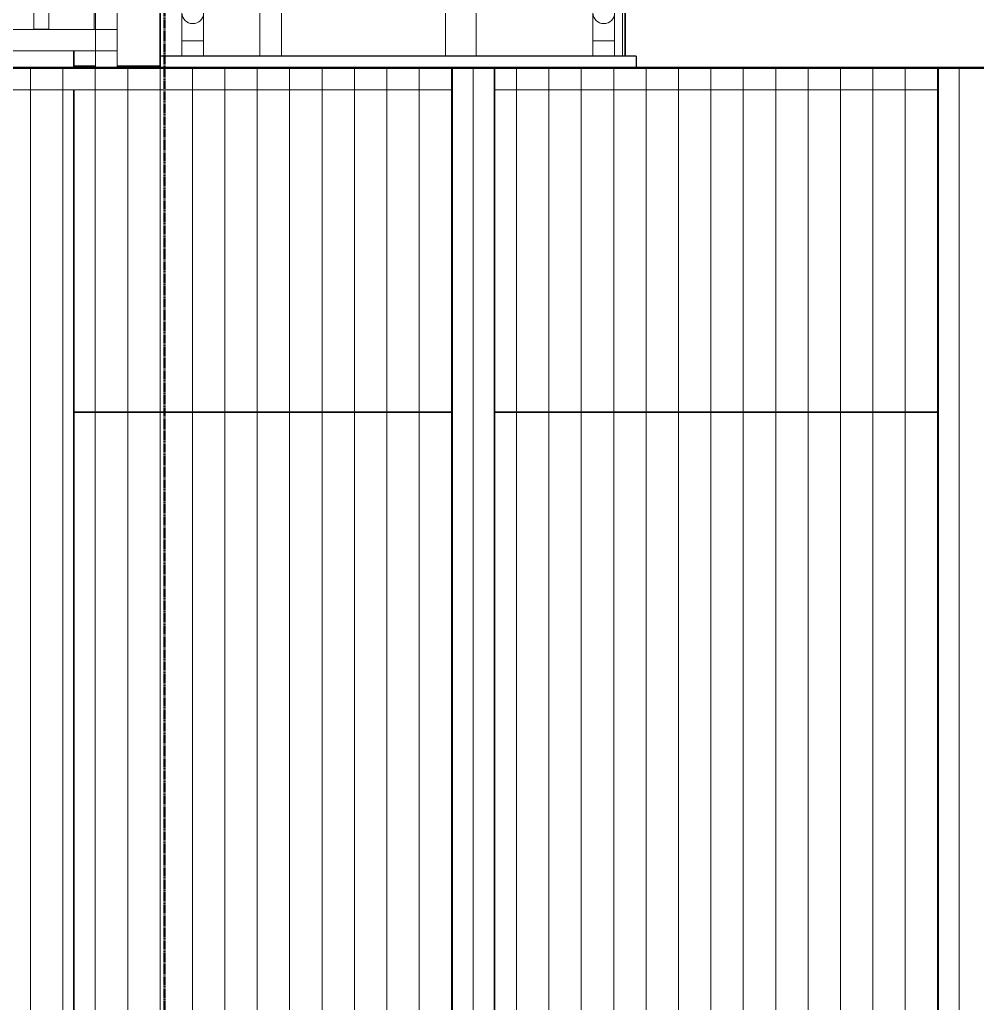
# Model space of a CAD drawing. Header units: millimetres. Extents: x -153298 to 620751, y -313239 to 250031.
# Drawn here: x 8524 to 10737, y -299281 to -297007 of the extents above; entities that cross this region are included whole.
import ezdxf

# ---------------------------------------------------------------- set-up
doc = ezdxf.new("R2010")
doc.units = ezdxf.units.MM
doc.linetypes.add('DPA_Hidden 50', pattern=[3, 2, -1])
for name, color, linetype, lineweight in [('A-ANNO-SYMB', 7, 'Continuous', 9), ('A-DETL-GENF', 7, 'Continuous', 35), ('A-FLOR-E', 7, 'Continuous', 35), ('A-FLOR-HRAL', 7, 'Continuous', 25), ('A-GENM', 7, 'Continuous', 9), ('A-GLAZ-CURT', 7, 'Continuous', 9), ('I-WALL-E', 7, 'Continuous', 35), ('S-STRS-E', 7, 'Continuous', 25), ('WALL-E', 7, 'Continuous', 35)]:
    doc.layers.add(name, color=color, linetype=linetype, lineweight=lineweight)

# ---------------------------------------------------------------- blocks, each defined once
blk = doc.blocks.new('DPA_CP_Entrance Louver Grill Vertical Z - Louver Grill Vertical Z-18397856-2140-01 ENTRANCE 1 ELEVATION 2')
at = {"layer": 'A-GLAZ-CURT', "color": 7}
for p, q in [((-13925.4, 113945.1), (-13975.4, 113945.1)), ((-13975.4, 113945.1), (-13925.4, 113945.1)), ((-13975.4, 113945.1), (-13975.4, 105550)), ((-13925.4, 113945.1), (-13975.4, 113945.1)), ((-13975.4, 113945.1), (-13927.4, 113945.1)), ((-13975.4, 105550), (-13975.4, 113945.1)), ((-13975.4, 105550), (-13975.4, 113945.1)), ((-13975.4, 113895.1), (-13975.4, 113945.1)), ((-13975.4, 113945.1), (-13975.4, 113895.1)), ((-13975.4, 113945.1), (-12852, 113945.1)), ((-13975.4, 113945.1), (-12852, 113945.1)), ((-13975.4, 113150), (-13975.4, 106550))]:
    blk.add_line(p, q, dxfattribs=at)
blk = doc.blocks.new('DPA_CP_Entrance Louver Grill Vertical Z - Louver Grill Vertical Z-V439-2140-01 ENTRANCE 1 ELEVATION 2')
at = {"layer": 'A-GLAZ-CURT', "color": 7}
for p, q in [((-16222, 113945.1), (-15098.7, 113945.1)), ((-16222, 113945.1), (-15098.7, 113945.1)), ((-15098.7, 113945.1), (-15148.7, 113945.1)), ((-15148.7, 113945.1), (-15098.7, 113945.1)), ((-15148.7, 113945.1), (-15146.7, 113945.1)), ((-15098.7, 113945.1), (-15148.7, 113945.1)), ((-15148.7, 105550), (-15148.7, 113945.1)), ((-15148.7, 113945.1), (-15148.7, 105550)), ((-15146.7, 113945.1), (-15098.7, 113945.1)), ((-15146.7, 113945.1), (-15146.7, 105550)), ((-15146.7, 113945.1), (-15146.7, 105550)), ((-15098.7, 105550), (-15098.7, 113945.1)), ((-15098.7, 113945.1), (-15098.7, 105550)), ((-15098.7, 113945.1), (-15098.7, 105550)), ((-15098.7, 113895.1), (-15098.7, 113945.1)), ((-15098.7, 113945.1), (-15098.7, 113895.1)), ((-15148.7, 113895.1), (-16172, 113895.1)), ((-16172, 113895.1), (-15148.7, 113895.1)), ((-15148.7, 113895.1), (-15148.7, 105610)), ((-15148.7, 113150), (-15148.7, 106550)), ((-15098.7, 113150), (-15098.7, 106550))]:
    blk.add_line(p, q, dxfattribs=at)
blk = doc.blocks.new('DPA_CP_Entrance Louver Grill Vertical Z - Louver Grill Vertical Z-18397921-2140-01 ENTRANCE 1 ELEVATION 2')
at = {"layer": 'A-GLAZ-CURT', "color": 7}
for p, q in [((-15822, 116800), (-15822, 113945.1)), ((-15822, 116800), (-15822, 113945.1)), ((-15822, 113945.1), (-15822, 116800)), ((-15822, 113945.1), (-15822, 116800)), ((-16022, 113945.1), (-16022, 113985.2)), ((-16022, 113945.1), (-16022, 113985.2)), ((-16022, 113945.1), (-16022, 113985.2)), ((-16022, 113945.1), (-16022, 113985.2)), ((-15897, 113950), (-15897, 113945.1)), ((-15897, 113945.1), (-15897, 113950)), ((-15897, 113950), (-15897, 113945.1)), ((-15897, 113945.1), (-15897, 113950)), ((-15895, 113945.1), (-15895, 113950)), ((-15895, 113945.1), (-15895, 113950))]:
    blk.add_line(p, q, dxfattribs=at)
blk = doc.blocks.new('DPA_CP_Entrance Louver Grill Vertical Z - Louver Grill Vertical Z-V440-2140-01 ENTRANCE 1 ELEVATION 2')
at = {"layer": 'A-GLAZ-CURT', "color": 7}
for p, q in [((-15822, 116800), (-15822, 113945.1)), ((-15822, 116800), (-15822, 113945.1)), ((-15822, 113945.1), (-15822, 116800)), ((-15822, 113945.1), (-15822, 116800)), ((-16022, 113945.1), (-16022, 113985.2)), ((-16022, 113945.1), (-16022, 113985.2)), ((-16022, 113945.1), (-16022, 113985.2)), ((-16022, 113945.1), (-16022, 113985.2)), ((-15897, 113950), (-15897, 113945.1)), ((-15897, 113945.1), (-15897, 113950)), ((-15897, 113950), (-15897, 113945.1)), ((-15897, 113945.1), (-15897, 113950))]:
    blk.add_line(p, q, dxfattribs=at)
blk = doc.blocks.new('DPA_GM-Cage Ladder - H6000 with Protection Ring-8200624-2140-01 ENTRANCE 1 ELEVATION 2')
at = {"layer": 'A-GENM', "color": 7}
for p, q in [((-15592, 113973.3), (-15592, 115715)), ((-15592, 113973.3), (-15592, 115715)), ((-15592, 115715), (-15592, 113973.3)), ((-15592, 115715), (-15592, 113973.3)), ((-15162.5, 113973.3), (-15162.5, 115715)), ((-15091.6, 113973.3), (-15091.6, 115715)), ((-14748.7, 113973.3), (-14748.7, 115715)), ((-14747, 113973.3), (-14747, 115715)), ((-15542, 113973.3), (-15542, 114250)), ((-15542, 114250), (-15542, 113973.3)), ((-15542, 113973.3), (-15542, 114250)), ((-15542, 114250), (-15542, 113973.3)), ((-15162.5, 113973.3), (-15162.5, 114250)), ((-15091.6, 113973.3), (-15091.6, 114250)), ((-14753.7, 113973.3), (-14753.7, 114250)), ((-14753.7, 113973.3), (-14753.7, 114250)), ((-14748.7, 114250), (-14748.7, 113973.3))]:
    blk.add_line(p, q, dxfattribs=at)
blk = doc.blocks.new('Railing - 35mm-V471-2140-01 ENTRANCE 1 ELEVATION 2')
at = {"layer": 'A-FLOR-HRAL', "color": 7, "lineweight": 9}
for p, q in [((-15974.5, 114795.1), (-15974.5, 114035.1)), ((-15968.9, 114795.1), (-15974.5, 114795.1)), ((-15974.5, 114035.1), (-15969.1, 114035.1))]:
    blk.add_line(p, q, dxfattribs=at)
blk = doc.blocks.new('Railing - 35mm-V465-2140-01 ENTRANCE 1 ELEVATION 2')
at = {"layer": 'A-FLOR-HRAL', "color": 7, "lineweight": 9}
for p, q in [((-17374.5, 111975.7), (-17374.5, 111215.7)), ((-17357, 111975.7), (-17374.5, 111975.7)), ((-17339.5, 111975.7), (-17357, 111975.7)), ((-17339.5, 111215.7), (-17339.5, 111975.7)), ((-17374.5, 111215.7), (-17357, 111215.7)), ((-17357, 111215.7), (-17339.5, 111215.7))]:
    blk.add_line(p, q, dxfattribs=at)
blk = doc.blocks.new('Railing - Post_50mm-V472-2140-01 ENTRANCE 1 ELEVATION 2')
at = {"layer": 'A-FLOR-HRAL', "color": 7, "lineweight": 9}
for p, q in [((-17522, 114820.1), (-17522, 113957.5)), ((-17472, 113957.5), (-17472, 114820.1))]:
    blk.add_line(p, q, dxfattribs=at)
blk = doc.blocks.new('Railing - Post_50mm-V473-2140-01 ENTRANCE 1 ELEVATION 2')
at = {"layer": 'A-FLOR-HRAL', "color": 7, "lineweight": 9}
for p, q in [((-15972, 114820.1), (-15972, 113945.1)), ((-15947, 114820.1), (-15947, 114820.1)), ((-15947, 114820.1), (-15947, 114820.1)), ((-15922, 113945.1), (-15922, 114820.1)), ((-15947, 113945.1), (-15947, 113945.1)), ((-15947, 113945.1), (-15947, 113945.1))]:
    blk.add_line(p, q, dxfattribs=at)
blk = doc.blocks.new('Railing - Railing-8671152-2140-01 ENTRANCE 1 ELEVATION 2')
at = {"layer": 'A-FLOR-HRAL', "color": 7, "lineweight": 9}
for p, q in [((-15922, 114035.1), (-17472, 114035.1)), ((-15922, 114035.1), (-15922, 114010.1)), ((-15922, 114010.1), (-15922, 113985.1)), ((-17472, 113985.1), (-15922, 113985.1))]:
    blk.add_line(p, q, dxfattribs=at)
at = {"color": 7}
for name, p in [('Railing - Post_50mm-V472-2140-01 ENTRANCE 1 ELEVATION 2', (0, 0)), ('Railing - Post_50mm-V472-2140-01 ENTRANCE 1 ELEVATION 2', (0, 0)), ('Railing - Post_50mm-V473-2140-01 ENTRANCE 1 ELEVATION 2', (0, 0)), ('Railing - 35mm-V465-2140-01 ENTRANCE 1 ELEVATION 2', (0, 2819.5)), ('Railing - 35mm-V465-2140-01 ENTRANCE 1 ELEVATION 2', (140, 2819.5)), ('Railing - 35mm-V465-2140-01 ENTRANCE 1 ELEVATION 2', (280, 2819.5)), ('Railing - 35mm-V465-2140-01 ENTRANCE 1 ELEVATION 2', (420, 2819.5)), ('Railing - 35mm-V465-2140-01 ENTRANCE 1 ELEVATION 2', (560, 2819.5)), ('Railing - 35mm-V465-2140-01 ENTRANCE 1 ELEVATION 2', (700, 2819.5)), ('Railing - 35mm-V465-2140-01 ENTRANCE 1 ELEVATION 2', (840, 2819.5)), ('Railing - 35mm-V465-2140-01 ENTRANCE 1 ELEVATION 2', (980, 2819.5)), ('Railing - 35mm-V465-2140-01 ENTRANCE 1 ELEVATION 2', (1120, 2819.5)), ('Railing - 35mm-V465-2140-01 ENTRANCE 1 ELEVATION 2', (1260, 2819.5)), ('Railing - 35mm-V471-2140-01 ENTRANCE 1 ELEVATION 2', (0, 0))]:
    blk.add_blockref(name, p, dxfattribs=at)
blk = doc.blocks.new('DPA_CP_Entrance Louver Grill Vertical Z - Louver Grill Vertical Z-V474-2140-01 ENTRANCE 1 ELEVATION 2')
at = {"layer": 'A-GLAZ-CURT', "color": 7}
for p, q in [((-15048.7, 113945.1), (-15098.7, 113945.1)), ((-15098.7, 113945.1), (-15048.7, 113945.1)), ((-15098.7, 113945.1), (-15098.7, 105550)), ((-15048.7, 113945.1), (-15098.7, 113945.1)), ((-15098.7, 113945.1), (-15050.7, 113945.1)), ((-15098.7, 105550), (-15098.7, 113945.1)), ((-15098.7, 105550), (-15098.7, 113945.1)), ((-15098.7, 113895.1), (-15098.7, 113945.1)), ((-15098.7, 113945.1), (-15098.7, 113895.1)), ((-15098.7, 113945.1), (-13975.4, 113945.1)), ((-15098.7, 113945.1), (-13975.4, 113945.1)), ((-15050.7, 113945.1), (-15048.7, 113945.1)), ((-15050.7, 105550), (-15050.7, 113945.1)), ((-15050.7, 105550), (-15050.7, 113945.1)), ((-15048.7, 105550), (-15048.7, 113945.1)), ((-15048.7, 113945.1), (-15048.7, 105550)), ((-13975.4, 113945.1), (-14025.4, 113945.1)), ((-14025.4, 113945.1), (-13975.4, 113945.1)), ((-14025.4, 113945.1), (-14023.4, 113945.1)), ((-13975.4, 113945.1), (-14025.4, 113945.1)), ((-14025.4, 105550), (-14025.4, 113945.1)), ((-14025.4, 113945.1), (-14025.4, 105550)), ((-14023.4, 113945.1), (-13975.4, 113945.1)), ((-14023.4, 113945.1), (-14023.4, 105550)), ((-14023.4, 113945.1), (-14023.4, 105550)), ((-13975.4, 105550), (-13975.4, 113945.1)), ((-13975.4, 113945.1), (-13975.4, 105550)), ((-13975.4, 113945.1), (-13975.4, 105550)), ((-13975.4, 113895.1), (-13975.4, 113945.1)), ((-13975.4, 113945.1), (-13975.4, 113895.1)), ((-15048.7, 105610), (-15048.7, 113895.1)), ((-14025.4, 113895.1), (-15048.7, 113895.1)), ((-15048.7, 113895.1), (-14025.4, 113895.1)), ((-14025.4, 113895.1), (-14025.4, 105610)), ((-15098.7, 113150), (-15098.7, 106550)), ((-15048.7, 113150), (-15048.7, 106550)), ((-14025.4, 113150), (-14025.4, 106550)), ((-13975.4, 113150), (-13975.4, 106550))]:
    blk.add_line(p, q, dxfattribs=at)
blk = doc.blocks.new('GM_Louver Grill Vertical Z - Z Profile-V478-2140-01 ENTRANCE 1 ELEVATION 2')
at = {"layer": 'A-GENM', "color": 7}
blk.add_line((-13800.5, 105550), (-13800.5, 113945.1), dxfattribs=at)
blk = doc.blocks.new('GM_Louver Grill Vertical Z - Z Profile-7235505-2140-01 ENTRANCE 1 ELEVATION 2')
at = {"layer": 'A-GENM', "color": 7}
for p, q in [((-15822, 113945.1), (-15822, 116800)), ((-15822, 113945.1), (-15822, 116800)), ((-15822, 113945.1), (-15822, 116800)), ((-15897, 113950), (-15897, 113945.1)), ((-15897, 113945.1), (-15897, 113950))]:
    blk.add_line(p, q, dxfattribs=at)
blk = doc.blocks.new('DPA_CP_Entrance Louver Grill Vertical Z - Louver Grill Vertical Z-18399351-2140-01 ENTRANCE 1 ELEVATION 2')
at = {"layer": 'A-GLAZ-CURT', "color": 7}
for p, q in [((-13942, 113945.1), (-14722, 113945.1)), ((-13942, 113945.1), (-14722, 113945.1)), ((-13992, 113945.1), (-13942, 113945.1)), ((-13942, 113945.1), (-13992, 113945.1)), ((-13992, 113945.1), (-13942, 113945.1)), ((-13990, 113945.1), (-13992, 113945.1)), ((-13942, 113945.1), (-13990, 113945.1))]:
    blk.add_line(p, q, dxfattribs=at)
blk = doc.blocks.new('DPA_CP_Entrance Louver Grill Vertical Z - Louver Grill Vertical Z-V558-2140-01 ENTRANCE 1 ELEVATION 2')
at = {"layer": 'A-GLAZ-CURT', "color": 7}
for p, q in [((-13942, 113945.1), (-13892, 113945.1)), ((-13892, 113945.1), (-13942, 113945.1)), ((-13894, 113945.1), (-13942, 113945.1)), ((-13942, 113945.1), (-13892, 113945.1)), ((-13052, 113945.1), (-13942, 113945.1)), ((-13052, 113945.1), (-13942, 113945.1)), ((-13892, 113945.1), (-13894, 113945.1))]:
    blk.add_line(p, q, dxfattribs=at)
blk = doc.blocks.new('Railing - Post_50mm-18334303-2140-01 ENTRANCE 1 ELEVATION 2')
at = {"layer": 'A-FLOR-HRAL', "color": 7, "lineweight": 9}
for p, q in [((-15772, 114883.3), (-15772, 113973.3)), ((-15722, 113973.3), (-15722, 114883.3))]:
    blk.add_line(p, q, dxfattribs=at)
blk = doc.blocks.new('Railing - Post_50mm-V560-2140-01 ENTRANCE 1 ELEVATION 2')
at = {"layer": 'A-FLOR-HRAL', "color": 7, "lineweight": 9}
for p, q in [((-15772, 114883.3), (-15772, 114008.3)), ((-15722, 114008.3), (-15722, 114883.3)), ((-15772, 114008.3), (-15722, 114008.3)), ((-15747, 114008.3), (-15772, 114008.3)), ((-15722, 114008.3), (-15746.8, 114008.3))]:
    blk.add_line(p, q, dxfattribs=at)
blk = doc.blocks.new('Railing - Railing-15920061-2140-01 ENTRANCE 1 ELEVATION 2')
at = {"layer": 'A-FLOR-HRAL', "color": 7, "lineweight": 9}
for p, q in [((-15772, 114068.7), (-15772, 113973.3)), ((-15722, 113973.3), (-15722, 114068.7))]:
    blk.add_line(p, q, dxfattribs=at)
for start, end in [(0, 180), (180, 0)]:
    blk.add_arc((-15747, 114073.3), 25, start, end, dxfattribs=at)
at = {"color": 7}
for name in ['Railing - Post_50mm-18334303-2140-01 ENTRANCE 1 ELEVATION 2', 'Railing - Post_50mm-V560-2140-01 ENTRANCE 1 ELEVATION 2']:
    blk.add_blockref(name, (0, 0), dxfattribs=at)
blk = doc.blocks.new('Top Rail Type - Top Rail_Internal_-15920065-2140-01 ENTRANCE 1 ELEVATION 2')
at = {"layer": 'A-FLOR-HRAL', "color": 7, "lineweight": 9}
for p, q in [((-15772, 114883.3), (-15772, 113973.3)), ((-15722, 113973.3), (-15722, 114883.3))]:
    blk.add_line(p, q, dxfattribs=at)
for start, end in [(37.7506, 180), (0, 34.6992), (180, 322.2494), (325.3008, 0)]:
    blk.add_arc((-15747, 114883.3), 25, start, end, dxfattribs=at)
blk.add_open_spline([(-15772, 114883.3), (-15772, 114885.5), (-15771.4, 114889.8), (-15768.9, 114895.9), (-15766.2, 114899.4), (-15764.7, 114900.9)], degree=3, dxfattribs=at)
for points, knots in [([(-15764.6, 114901.1), (-15763.1, 114902.6), (-15759.6, 114905.2), (-15753.6, 114907.7), (-15744.8, 114908.8), (-15736.1, 114906.5), (-15730, 114901.8), (-15727.9, 114899.4), (-15727.3, 114898.6)], [0.252239, 0.252239, 0.252239, 0.252239, 0.3333333, 0.4166667, 0.5, 0.6666667, 0.75, 0.7902743, 0.7902743, 0.7902743, 0.7902743]), ([(-15726.5, 114897.5), (-15726.1, 114896.9), (-15724.5, 114894.5), (-15722.6, 114889.8), (-15722, 114885.5), (-15722, 114883.3)], [0.8072268, 0.8072268, 0.8072268, 0.8072268, 0.8333333, 0.9166667, 1, 1, 1, 1])]:
    blk.add_open_spline(points, degree=3, knots=knots, dxfattribs=at)
blk = doc.blocks.new('Railing - Post_50mm-V563-2140-01 ENTRANCE 1 ELEVATION 2')
at = {"layer": 'A-FLOR-HRAL', "color": 7, "lineweight": 9}
for p, q in [((-14822, 114008.3), (-14822, 114883.3)), ((-14772, 114883.3), (-14772, 114008.3)), ((-14772, 114008.3), (-14822, 114008.3)), ((-14822, 114008.3), (-14772, 114008.3))]:
    blk.add_line(p, q, dxfattribs=at)
blk = doc.blocks.new('Railing - Railing-15921398-2140-01 ENTRANCE 1 ELEVATION 2')
at = {"layer": 'A-FLOR-HRAL', "color": 7, "lineweight": 9}
for p, q in [((-14822, 114068.7), (-14822, 113973.3)), ((-14772, 113973.3), (-14772, 114068.7))]:
    blk.add_line(p, q, dxfattribs=at)
for start, end in [(0, 180), (180, 0)]:
    blk.add_arc((-14797, 114073.3), 25, start, end, dxfattribs=at)
at = {"color": 7, "extrusion": (0, 0, -1), "zscale": -1}
blk.add_blockref('Railing - Post_50mm-18334303-2140-01 ENTRANCE 1 ELEVATION 2', (30544, 0), dxfattribs=at)
at = {"color": 7}
blk.add_blockref('Railing - Post_50mm-V563-2140-01 ENTRANCE 1 ELEVATION 2', (0, 0), dxfattribs=at)
blk = doc.blocks.new('Top Rail Type - Top Rail_Internal_-15921409-2140-01 ENTRANCE 1 ELEVATION 2')
at = {"layer": 'A-FLOR-HRAL', "color": 7, "lineweight": 9}
for p, q in [((-14822, 114883.3), (-14822, 113973.3)), ((-14772, 113973.3), (-14772, 114883.3))]:
    blk.add_line(p, q, dxfattribs=at)
for start, end in [(37.7506, 180), (0, 34.6992), (180, 322.2494), (325.3008, 0)]:
    blk.add_arc((-14797, 114883.3), 25, start, end, dxfattribs=at)
for points, knots in [([(-14822, 114883.3), (-14822, 114885.5), (-14821.4, 114889.8), (-14818.9, 114895.9), (-14814.9, 114901.1), (-14809.7, 114905.2), (-14803.6, 114907.7), (-14794.8, 114908.8), (-14786.1, 114906.5), (-14780, 114901.8), (-14777.9, 114899.4), (-14777.3, 114898.6)], [0, 0, 0, 0, 0.0833333, 0.1666667, 0.25, 0.3333333, 0.4166667, 0.5, 0.6666667, 0.75, 0.7902743, 0.7902743, 0.7902743, 0.7902743]), ([(-14776.5, 114897.5), (-14776.1, 114896.9), (-14774.5, 114894.5), (-14772.6, 114889.8), (-14772, 114885.5), (-14772, 114883.3)], [0.8072268, 0.8072268, 0.8072268, 0.8072268, 0.8333333, 0.9166667, 1, 1, 1, 1])]:
    blk.add_open_spline(points, degree=3, knots=knots, dxfattribs=at)
blk = doc.blocks.new('DPA_AN_Callout - DPA_AN_Callout-15497441-2140-01 ENTRANCE 1 ELEVATION 2')
at = {"layer": 'A-DETL-GENF', "color": 7, "linetype": 'DPA_Hidden 50', "lineweight": 50}
blk.add_arc((-15922, 113739.9), 500, 90, 180, dxfattribs=at)

msp = doc.modelspace()

# ---------------------------------------------------------------- linework, layer by layer
at = {"color": 7}
msp.add_lwpolyline([(11947.7281, -297117.5653), (8497.1524, -297117.5653), (8497.1524, -305514.7103), (11947.7281, -305514.7103)], close=True, dxfattribs=at)
at = {"layer": 'A-ANNO-SYMB', "color": 7, "linetype": 'DPA_Hidden 50', "lineweight": 50}
msp.add_line((8858.9387, -305663.4811), (8858.9387, -296351.0671), dxfattribs=at)
at = {"layer": 'A-FLOR-E', "color": 7}
for p, q in [((7249.1524, -297119.5898), (8649.1524, -297119.5898)), ((8649.1524, -297119.5898), (7249.1524, -297119.5898)), ((8849.1524, -297119.5898), (9949.1524, -297119.5898)), ((8649.1524, -297319.5898), (8649.1524, -297419.5898)), ((8649.1524, -297319.5898), (8649.1524, -297419.5898))]:
    msp.add_line(p, q, dxfattribs=at)
at = {"layer": 'I-WALL-E', "color": 7}
for p, q in [((8849.1524, -292764.7103), (8849.1524, -297114.7103)), ((8849.1524, -292764.7103), (8849.1524, -297114.7103)), ((8849.1524, -292764.7103), (8849.1524, -297114.7103)), ((8849.1524, -292764.7103), (8849.1524, -297114.7103)), ((8849.1524, -292764.7103), (8849.1524, -297114.7103)), ((8849.1524, -292764.7103), (8849.1524, -297114.7103)), ((8849.1524, -292764.7103), (8849.1524, -297114.7103)), ((8849.1524, -292764.7103), (8849.1524, -297114.7103)), ((8849.1524, -292764.7103), (8849.1524, -297114.7103)), ((8849.1524, -297119.5898), (8849.1524, -294264.7103)), ((8649.1524, -297114.7103), (8649.1524, -297079.5355)), ((8649.1524, -297119.5898), (8649.1524, -297079.5355)), ((8649.1524, -297079.5355), (8649.1524, -297119.5898)), ((8699.1524, -297114.7103), (8649.1524, -297114.7103)), ((8849.1524, -297114.7103), (8749.143, -297114.7103)), ((8849.1524, -297114.7103), (8824.1524, -297114.7103)), ((8849.1524, -297114.7103), (8824.1524, -297114.7103)), ((8849.1524, -297114.7103), (8824.1524, -297114.7103)), ((8849.1524, -297114.7103), (8824.1524, -297114.7103)), ((8849.1524, -297114.7103), (8824.1524, -297114.7103)), ((8849.1524, -297114.7103), (8824.1524, -297114.7103)), ((8849.1524, -297114.7103), (8824.1524, -297114.7103)), ((8849.1524, -297114.7103), (8824.1524, -297114.7103)), ((8649.1524, -305454.7103), (8649.1524, -297169.5898)), ((8649.1524, -297169.5898), (8649.1524, -305454.7103))]:
    msp.add_line(p, q, dxfattribs=at)
at = {"layer": 'S-STRS-E', "color": 7}
for p, q in [((8849.1524, -297119.5898), (8849.1524, -297091.4408)), ((9949.1524, -297091.4408), (8849.1524, -297091.4408)), ((9949.1524, -297091.4408), (9949.1524, -297119.5898))]:
    msp.add_line(p, q, dxfattribs=at)
at = {"layer": 'WALL-E', "color": 7}
for p, q in [((8649.1524, -297119.5898), (8649.1524, -297079.5355)), ((8649.1524, -297079.5355), (8649.1524, -297119.5898)), ((8649.1524, -297079.5355), (8649.1524, -297119.5898)), ((8649.1524, -297119.5898), (8649.1524, -297079.5355)), ((8449.1524, -297119.5898), (8649.1524, -297119.5898)), ((8649.1524, -297119.5898), (11519.1524, -297119.5898)), ((11819.1524, -297119.5898), (8649.1524, -297119.5898)), ((8649.1524, -297119.5898), (11819.1524, -297119.5898)), ((11819.1524, -297119.5898), (8649.1524, -297119.5898)), ((8649.1524, -297914.7103), (8649.1524, -297169.5898)), ((8649.1524, -297169.5898), (8649.1524, -297914.7103)), ((8649.1524, -305454.7103), (8649.1524, -297169.5898)), ((8649.1524, -297169.5898), (8649.1524, -297914.7103)), ((9522.4857, -297914.7103), (8649.1524, -297914.7103)), ((8649.1524, -297914.7103), (9522.4857, -297914.7103)), ((8649.1524, -297914.7103), (8649.1524, -304514.7103)), ((10645.819, -297914.7103), (9622.4857, -297914.7103)), ((9622.4857, -297914.7103), (10645.819, -297914.7103))]:
    msp.add_line(p, q, dxfattribs=at)

# ---------------------------------------------------------------- block references
at = {"layer": 'A-DETL-GENF', "color": 7}
msp.add_blockref('DPA_AN_Callout - DPA_AN_Callout-15497441-2140-01 ENTRANCE 1 ELEVATION 2', (24671.1729, -411064.7103), dxfattribs=at)
at = {"layer": 'A-FLOR-HRAL', "color": 7, "lineweight": 9}
for name in ['Top Rail Type - Top Rail_Internal_-15920065-2140-01 ENTRANCE 1 ELEVATION 2', 'Top Rail Type - Top Rail_Internal_-15921409-2140-01 ENTRANCE 1 ELEVATION 2', 'Railing - Railing-15920061-2140-01 ENTRANCE 1 ELEVATION 2', 'Railing - Railing-15921398-2140-01 ENTRANCE 1 ELEVATION 2', 'Railing - Railing-8671152-2140-01 ENTRANCE 1 ELEVATION 2']:
    msp.add_blockref(name, (24671.1729, -411064.7103), dxfattribs=at)
at = {"layer": 'A-GENM', "color": 7}
for name, p in [('GM_Louver Grill Vertical Z - Z Profile-7235505-2140-01 ENTRANCE 1 ELEVATION 2', (24671.1729, -411064.7103)), ('GM_Louver Grill Vertical Z - Z Profile-7235505-2140-01 ENTRANCE 1 ELEVATION 2', (24671.1729, -411064.7103)), ('GM_Louver Grill Vertical Z - Z Profile-7235505-2140-01 ENTRANCE 1 ELEVATION 2', (24671.1729, -411064.7103)), ('GM_Louver Grill Vertical Z - Z Profile-7235505-2140-01 ENTRANCE 1 ELEVATION 2', (24671.1729, -411064.7103)), ('GM_Louver Grill Vertical Z - Z Profile-7235505-2140-01 ENTRANCE 1 ELEVATION 2', (24671.1729, -411064.7103)), ('GM_Louver Grill Vertical Z - Z Profile-7235505-2140-01 ENTRANCE 1 ELEVATION 2', (24671.1729, -411064.7103)), ('GM_Louver Grill Vertical Z - Z Profile-7235505-2140-01 ENTRANCE 1 ELEVATION 2', (24671.1729, -411064.7103)), ('GM_Louver Grill Vertical Z - Z Profile-7235505-2140-01 ENTRANCE 1 ELEVATION 2', (24671.1729, -411064.7103)), ('GM_Louver Grill Vertical Z - Z Profile-7235505-2140-01 ENTRANCE 1 ELEVATION 2', (24671.1729, -411064.7103)), ('GM_Louver Grill Vertical Z - Z Profile-7235505-2140-01 ENTRANCE 1 ELEVATION 2', (24671.1729, -411064.7103)), ('GM_Louver Grill Vertical Z - Z Profile-7235505-2140-01 ENTRANCE 1 ELEVATION 2', (24671.1729, -411064.7103)), ('GM_Louver Grill Vertical Z - Z Profile-7235505-2140-01 ENTRANCE 1 ELEVATION 2', (24671.1729, -411064.7103)), ('GM_Louver Grill Vertical Z - Z Profile-7235505-2140-01 ENTRANCE 1 ELEVATION 2', (24671.1729, -411064.7103)), ('GM_Louver Grill Vertical Z - Z Profile-7235505-2140-01 ENTRANCE 1 ELEVATION 2', (24671.1729, -411064.7103)), ('GM_Louver Grill Vertical Z - Z Profile-7235505-2140-01 ENTRANCE 1 ELEVATION 2', (24671.1729, -411064.7103)), ('GM_Louver Grill Vertical Z - Z Profile-7235505-2140-01 ENTRANCE 1 ELEVATION 2', (24671.1729, -411064.7103)), ('GM_Louver Grill Vertical Z - Z Profile-7235505-2140-01 ENTRANCE 1 ELEVATION 2', (24671.1729, -411064.7103)), ('GM_Louver Grill Vertical Z - Z Profile-7235505-2140-01 ENTRANCE 1 ELEVATION 2', (24671.1729, -411064.7103)), ('GM_Louver Grill Vertical Z - Z Profile-7235505-2140-01 ENTRANCE 1 ELEVATION 2', (24671.1729, -411064.7103)), ('GM_Louver Grill Vertical Z - Z Profile-7235505-2140-01 ENTRANCE 1 ELEVATION 2', (24671.1729, -411064.7103)), ('GM_Louver Grill Vertical Z - Z Profile-7235505-2140-01 ENTRANCE 1 ELEVATION 2', (24671.1729, -411064.7103)), ('GM_Louver Grill Vertical Z - Z Profile-7235505-2140-01 ENTRANCE 1 ELEVATION 2', (24671.1729, -411064.7103)), ('GM_Louver Grill Vertical Z - Z Profile-7235505-2140-01 ENTRANCE 1 ELEVATION 2', (24671.1729, -411064.7103)), ('GM_Louver Grill Vertical Z - Z Profile-7235505-2140-01 ENTRANCE 1 ELEVATION 2', (24671.1729, -411064.7103)), ('GM_Louver Grill Vertical Z - Z Profile-7235505-2140-01 ENTRANCE 1 ELEVATION 2', (24671.1729, -411064.7103)), ('GM_Louver Grill Vertical Z - Z Profile-7235505-2140-01 ENTRANCE 1 ELEVATION 2', (24671.1729, -411064.7103)), ('GM_Louver Grill Vertical Z - Z Profile-7235505-2140-01 ENTRANCE 1 ELEVATION 2', (24671.1729, -411064.7103)), ('GM_Louver Grill Vertical Z - Z Profile-7235505-2140-01 ENTRANCE 1 ELEVATION 2', (24671.1729, -411064.7103)), ('GM_Louver Grill Vertical Z - Z Profile-7235505-2140-01 ENTRANCE 1 ELEVATION 2', (24671.1729, -411064.7103)), ('GM_Louver Grill Vertical Z - Z Profile-7235505-2140-01 ENTRANCE 1 ELEVATION 2', (24671.1729, -411064.7103)), ('GM_Louver Grill Vertical Z - Z Profile-7235505-2140-01 ENTRANCE 1 ELEVATION 2', (24671.1729, -411064.7103)), ('GM_Louver Grill Vertical Z - Z Profile-7235505-2140-01 ENTRANCE 1 ELEVATION 2', (24671.1729, -411064.7103)), ('GM_Louver Grill Vertical Z - Z Profile-7235505-2140-01 ENTRANCE 1 ELEVATION 2', (24671.1729, -411064.7103)), ('GM_Louver Grill Vertical Z - Z Profile-7235505-2140-01 ENTRANCE 1 ELEVATION 2', (24671.1729, -411064.7103)), ('GM_Louver Grill Vertical Z - Z Profile-7235505-2140-01 ENTRANCE 1 ELEVATION 2', (24671.1729, -411064.7103)), ('GM_Louver Grill Vertical Z - Z Profile-7235505-2140-01 ENTRANCE 1 ELEVATION 2', (24671.1729, -411064.7103)), ('GM_Louver Grill Vertical Z - Z Profile-7235505-2140-01 ENTRANCE 1 ELEVATION 2', (24671.1729, -411064.7103)), ('GM_Louver Grill Vertical Z - Z Profile-7235505-2140-01 ENTRANCE 1 ELEVATION 2', (24671.1729, -411064.7103)), ('GM_Louver Grill Vertical Z - Z Profile-7235505-2140-01 ENTRANCE 1 ELEVATION 2', (24671.1729, -411064.7103)), ('GM_Louver Grill Vertical Z - Z Profile-7235505-2140-01 ENTRANCE 1 ELEVATION 2', (24671.1729, -411064.7103)), ('GM_Louver Grill Vertical Z - Z Profile-7235505-2140-01 ENTRANCE 1 ELEVATION 2', (24671.1729, -411064.7103)), ('GM_Louver Grill Vertical Z - Z Profile-7235505-2140-01 ENTRANCE 1 ELEVATION 2', (24671.1729, -411064.7103)), ('GM_Louver Grill Vertical Z - Z Profile-7235505-2140-01 ENTRANCE 1 ELEVATION 2', (24671.1729, -411064.7103)), ('GM_Louver Grill Vertical Z - Z Profile-7235505-2140-01 ENTRANCE 1 ELEVATION 2', (24671.1729, -411064.7103)), ('GM_Louver Grill Vertical Z - Z Profile-7235505-2140-01 ENTRANCE 1 ELEVATION 2', (24671.1729, -411064.7103)), ('GM_Louver Grill Vertical Z - Z Profile-7235505-2140-01 ENTRANCE 1 ELEVATION 2', (24671.1729, -411064.7103)), ('GM_Louver Grill Vertical Z - Z Profile-7235505-2140-01 ENTRANCE 1 ELEVATION 2', (24671.1729, -411064.7103)), ('GM_Louver Grill Vertical Z - Z Profile-7235505-2140-01 ENTRANCE 1 ELEVATION 2', (24671.1729, -411064.7103)), ('GM_Louver Grill Vertical Z - Z Profile-7235505-2140-01 ENTRANCE 1 ELEVATION 2', (24671.1729, -411064.7103)), ('GM_Louver Grill Vertical Z - Z Profile-7235505-2140-01 ENTRANCE 1 ELEVATION 2', (24671.1729, -411064.7103)), ('GM_Louver Grill Vertical Z - Z Profile-7235505-2140-01 ENTRANCE 1 ELEVATION 2', (24671.1729, -411064.7103)), ('GM_Louver Grill Vertical Z - Z Profile-7235505-2140-01 ENTRANCE 1 ELEVATION 2', (24671.1729, -411064.7103)), ('GM_Louver Grill Vertical Z - Z Profile-7235505-2140-01 ENTRANCE 1 ELEVATION 2', (24671.1729, -411064.7103)), ('GM_Louver Grill Vertical Z - Z Profile-7235505-2140-01 ENTRANCE 1 ELEVATION 2', (24671.1729, -411064.7103)), ('GM_Louver Grill Vertical Z - Z Profile-7235505-2140-01 ENTRANCE 1 ELEVATION 2', (24671.1729, -411064.7103)), ('GM_Louver Grill Vertical Z - Z Profile-7235505-2140-01 ENTRANCE 1 ELEVATION 2', (24671.1729, -411064.7103)), ('GM_Louver Grill Vertical Z - Z Profile-7235505-2140-01 ENTRANCE 1 ELEVATION 2', (24671.1729, -411064.7103)), ('GM_Louver Grill Vertical Z - Z Profile-7235505-2140-01 ENTRANCE 1 ELEVATION 2', (24671.1729, -411064.7103)), ('GM_Louver Grill Vertical Z - Z Profile-7235505-2140-01 ENTRANCE 1 ELEVATION 2', (24671.1729, -411064.7103)), ('GM_Louver Grill Vertical Z - Z Profile-7235505-2140-01 ENTRANCE 1 ELEVATION 2', (24671.1729, -411064.7103)), ('GM_Louver Grill Vertical Z - Z Profile-7235505-2140-01 ENTRANCE 1 ELEVATION 2', (24671.1729, -411064.7103)), ('GM_Louver Grill Vertical Z - Z Profile-7235505-2140-01 ENTRANCE 1 ELEVATION 2', (24671.1729, -411064.7103)), ('GM_Louver Grill Vertical Z - Z Profile-7235505-2140-01 ENTRANCE 1 ELEVATION 2', (24671.1729, -411064.7103)), ('GM_Louver Grill Vertical Z - Z Profile-7235505-2140-01 ENTRANCE 1 ELEVATION 2', (24671.1729, -411064.7103)), ('GM_Louver Grill Vertical Z - Z Profile-7235505-2140-01 ENTRANCE 1 ELEVATION 2', (24671.1729, -411064.7103)), ('GM_Louver Grill Vertical Z - Z Profile-7235505-2140-01 ENTRANCE 1 ELEVATION 2', (24671.1729, -411064.7103)), ('GM_Louver Grill Vertical Z - Z Profile-7235505-2140-01 ENTRANCE 1 ELEVATION 2', (24671.1729, -411064.7103)), ('GM_Louver Grill Vertical Z - Z Profile-7235505-2140-01 ENTRANCE 1 ELEVATION 2', (24671.1729, -411064.7103)), ('GM_Louver Grill Vertical Z - Z Profile-7235505-2140-01 ENTRANCE 1 ELEVATION 2', (24671.1729, -411064.7103)), ('GM_Louver Grill Vertical Z - Z Profile-7235505-2140-01 ENTRANCE 1 ELEVATION 2', (24671.1729, -411064.7103)), ('GM_Louver Grill Vertical Z - Z Profile-7235505-2140-01 ENTRANCE 1 ELEVATION 2', (24671.1729, -411064.7103)), ('GM_Louver Grill Vertical Z - Z Profile-7235505-2140-01 ENTRANCE 1 ELEVATION 2', (24671.1729, -411064.7103)), ('GM_Louver Grill Vertical Z - Z Profile-7235505-2140-01 ENTRANCE 1 ELEVATION 2', (24671.1729, -411064.7103)), ('GM_Louver Grill Vertical Z - Z Profile-7235505-2140-01 ENTRANCE 1 ELEVATION 2', (24671.1729, -411064.7103)), ('GM_Louver Grill Vertical Z - Z Profile-7235505-2140-01 ENTRANCE 1 ELEVATION 2', (24671.1729, -411064.7103)), ('GM_Louver Grill Vertical Z - Z Profile-7235505-2140-01 ENTRANCE 1 ELEVATION 2', (24671.1729, -411064.7103)), ('GM_Louver Grill Vertical Z - Z Profile-7235505-2140-01 ENTRANCE 1 ELEVATION 2', (24671.1729, -411064.7103)), ('GM_Louver Grill Vertical Z - Z Profile-7235505-2140-01 ENTRANCE 1 ELEVATION 2', (24671.1729, -411064.7103)), ('GM_Louver Grill Vertical Z - Z Profile-7235505-2140-01 ENTRANCE 1 ELEVATION 2', (24671.1729, -411064.7103)), ('GM_Louver Grill Vertical Z - Z Profile-7235505-2140-01 ENTRANCE 1 ELEVATION 2', (24671.1729, -411064.7103)), ('DPA_GM-Cage Ladder - H6000 with Protection Ring-8200624-2140-01 ENTRANCE 1 ELEVATION 2', (24671.1729, -411064.7103)), ('GM_Louver Grill Vertical Z - Z Profile-V478-2140-01 ENTRANCE 1 ELEVATION 2', (22349.6344, -411064.7103)), ('GM_Louver Grill Vertical Z - Z Profile-V478-2140-01 ENTRANCE 1 ELEVATION 2', (22424.5062, -411064.7103)), ('GM_Louver Grill Vertical Z - Z Profile-V478-2140-01 ENTRANCE 1 ELEVATION 2', (22499.378, -411064.7103)), ('GM_Louver Grill Vertical Z - Z Profile-V478-2140-01 ENTRANCE 1 ELEVATION 2', (22574.2498, -411064.7103)), ('GM_Louver Grill Vertical Z - Z Profile-V478-2140-01 ENTRANCE 1 ELEVATION 2', (22649.1216, -411064.7103)), ('GM_Louver Grill Vertical Z - Z Profile-V478-2140-01 ENTRANCE 1 ELEVATION 2', (22723.9934, -411064.7103)), ('GM_Louver Grill Vertical Z - Z Profile-V478-2140-01 ENTRANCE 1 ELEVATION 2', (22798.8652, -411064.7103)), ('GM_Louver Grill Vertical Z - Z Profile-V478-2140-01 ENTRANCE 1 ELEVATION 2', (22873.737, -411064.7103)), ('GM_Louver Grill Vertical Z - Z Profile-V478-2140-01 ENTRANCE 1 ELEVATION 2', (22948.6088, -411064.7103)), ('GM_Louver Grill Vertical Z - Z Profile-V478-2140-01 ENTRANCE 1 ELEVATION 2', (23023.4806, -411064.7103)), ('GM_Louver Grill Vertical Z - Z Profile-V478-2140-01 ENTRANCE 1 ELEVATION 2', (23098.3524, -411064.7103)), ('GM_Louver Grill Vertical Z - Z Profile-V478-2140-01 ENTRANCE 1 ELEVATION 2', (23173.2242, -411064.7103)), ('GM_Louver Grill Vertical Z - Z Profile-V478-2140-01 ENTRANCE 1 ELEVATION 2', (23248.096, -411064.7103)), ('GM_Louver Grill Vertical Z - Z Profile-V478-2140-01 ENTRANCE 1 ELEVATION 2', (23322.9678, -411064.7103)), ('GM_Louver Grill Vertical Z - Z Profile-V478-2140-01 ENTRANCE 1 ELEVATION 2', (23472.9678, -411064.7103)), ('GM_Louver Grill Vertical Z - Z Profile-V478-2140-01 ENTRANCE 1 ELEVATION 2', (23547.8396, -411064.7103)), ('GM_Louver Grill Vertical Z - Z Profile-V478-2140-01 ENTRANCE 1 ELEVATION 2', (23622.7114, -411064.7103)), ('GM_Louver Grill Vertical Z - Z Profile-V478-2140-01 ENTRANCE 1 ELEVATION 2', (23697.5832, -411064.7103)), ('GM_Louver Grill Vertical Z - Z Profile-V478-2140-01 ENTRANCE 1 ELEVATION 2', (23772.455, -411064.7103)), ('GM_Louver Grill Vertical Z - Z Profile-V478-2140-01 ENTRANCE 1 ELEVATION 2', (23847.3267, -411064.7103)), ('GM_Louver Grill Vertical Z - Z Profile-V478-2140-01 ENTRANCE 1 ELEVATION 2', (23922.1985, -411064.7103)), ('GM_Louver Grill Vertical Z - Z Profile-V478-2140-01 ENTRANCE 1 ELEVATION 2', (23997.0703, -411064.7103)), ('GM_Louver Grill Vertical Z - Z Profile-V478-2140-01 ENTRANCE 1 ELEVATION 2', (24071.9421, -411064.7103)), ('GM_Louver Grill Vertical Z - Z Profile-V478-2140-01 ENTRANCE 1 ELEVATION 2', (24146.8139, -411064.7103)), ('GM_Louver Grill Vertical Z - Z Profile-V478-2140-01 ENTRANCE 1 ELEVATION 2', (24221.6857, -411064.7103)), ('GM_Louver Grill Vertical Z - Z Profile-V478-2140-01 ENTRANCE 1 ELEVATION 2', (24296.5575, -411064.7103)), ('GM_Louver Grill Vertical Z - Z Profile-V478-2140-01 ENTRANCE 1 ELEVATION 2', (24371.4293, -411064.7103)), ('GM_Louver Grill Vertical Z - Z Profile-V478-2140-01 ENTRANCE 1 ELEVATION 2', (24446.3011, -411064.7103))]:
    msp.add_blockref(name, p, dxfattribs=at)
at = {"layer": 'A-GLAZ-CURT', "color": 7}
for name in ['DPA_CP_Entrance Louver Grill Vertical Z - Louver Grill Vertical Z-18397921-2140-01 ENTRANCE 1 ELEVATION 2', 'DPA_CP_Entrance Louver Grill Vertical Z - Louver Grill Vertical Z-V440-2140-01 ENTRANCE 1 ELEVATION 2', 'DPA_CP_Entrance Louver Grill Vertical Z - Louver Grill Vertical Z-V440-2140-01 ENTRANCE 1 ELEVATION 2', 'DPA_CP_Entrance Louver Grill Vertical Z - Louver Grill Vertical Z-V440-2140-01 ENTRANCE 1 ELEVATION 2', 'DPA_CP_Entrance Louver Grill Vertical Z - Louver Grill Vertical Z-V440-2140-01 ENTRANCE 1 ELEVATION 2', 'DPA_CP_Entrance Louver Grill Vertical Z - Louver Grill Vertical Z-V439-2140-01 ENTRANCE 1 ELEVATION 2', 'DPA_CP_Entrance Louver Grill Vertical Z - Louver Grill Vertical Z-V474-2140-01 ENTRANCE 1 ELEVATION 2', 'DPA_CP_Entrance Louver Grill Vertical Z - Louver Grill Vertical Z-18399351-2140-01 ENTRANCE 1 ELEVATION 2', 'DPA_CP_Entrance Louver Grill Vertical Z - Louver Grill Vertical Z-18397856-2140-01 ENTRANCE 1 ELEVATION 2', 'DPA_CP_Entrance Louver Grill Vertical Z - Louver Grill Vertical Z-V558-2140-01 ENTRANCE 1 ELEVATION 2']:
    msp.add_blockref(name, (24671.1729, -411064.7103), dxfattribs=at)

doc.saveas('drawing.dxf')
